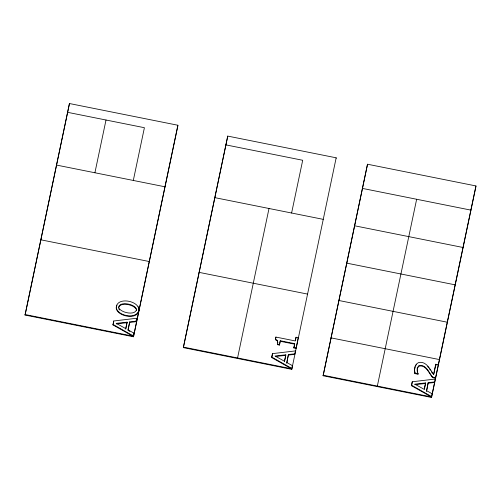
<?xml version="1.0" encoding="UTF-8"?>
<svg xmlns="http://www.w3.org/2000/svg" width="501" height="501" viewBox="0 0 501 501"><rect width="100%" height="100%" fill="white"/><g stroke="black" fill="none" stroke-linecap="round" stroke-linejoin="round"><path stroke-width="0.75" d="M25.05 315.06L69.457 103.532L177.886 125.244L177.874 125.776L133.479 336.772L25.05 315.06L69.457 103.532M136.704 318.248L136.09 321.179L129.69 321.874L128.012 329.858L133.61 332.952L133.009 336.29L113.013 324.942L113.746 320.991L136.704 318.248L136.078 321.711L129.678 322.4L127.999 330.391M113.746 320.991L113.013 324.942M116.282 323.358L116.276 323.884L127.079 322.688L127.091 322.156L116.282 323.358L125.732 328.6L125.726 329.126L127.079 322.688M129.678 322.4L129.69 321.874M133.009 336.29L133.61 332.952M133.479 336.772L177.886 125.244M136.078 321.711L136.09 321.179M336.177 157.809L291.77 369.337L183.341 347.625L227.748 136.097L336.177 157.809L336.165 158.341M227.748 136.097L183.341 347.625M295.433 351.433L295.446 350.9L272.481 353.643L271.761 357.069L271.755 357.601L291.745 368.949M272.481 353.643L271.899 356.912M277.56 341.394L276.821 340.417L275.425 339.772L275.894 337.067L295.252 340.943L296.035 337.242L298.227 337.68L298.214 338.213M275.882 337.599L275.894 337.067M277.523 344.682L277.529 344.156L279.495 344.544L279.483 345.076L277.523 344.682L277.767 342.258M279.483 345.076L280.291 340.755L294.688 343.642L293.88 347.957L296.072 348.402L298.227 337.68M288.426 354.526L286.735 363.043L288.426 354.526L294.826 353.831L295.446 350.9M291.77 369.337L292.346 365.611L286.747 362.511M292.34 366.137L292.346 365.611M293.88 347.957L294.688 343.642M294.826 353.831L294.813 354.364L288.419 355.059M296.035 337.242L295.396 340.736M307.489 294.607L307.501 294.081L199.072 272.362M323.114 375.756L367.521 164.228L475.95 185.94L475.937 186.472L431.543 397.468L323.114 375.756L367.521 164.228M475.95 185.94L431.524 397.08L411.528 385.732L412.26 381.775L435.219 379.032L435.206 379.564M412.26 381.775L411.528 385.732M417.652 373.063L418.022 374.222L414.966 373.608L414.615 370.483M418.022 374.222L417.133 369.713M424.385 389.202L425.599 382.939L414.797 384.142L424.247 389.383L425.599 382.939M428.205 382.658L426.514 391.175L428.205 382.658L434.605 381.969L434.592 382.495L428.192 383.19M431.543 397.468L431.536 396.548L411.54 385.2M432.112 394.268L432.125 393.742L426.52 390.642M432.495 377.04L435.513 377.641L435.501 378.174L432.488 377.572L432.495 377.04C429.075 372.731 425.581 363.488 418.661 365.786L417.258 368.166L417.302 371.805M438.212 365.273L438.225 364.747L435.757 364.252L435.751 364.778L436.985 365.029M118.706 308.253C117.622 300.105 138.126 304.188 136.385 310.683M138.94 309.004C139.322 320.778 117.603 316.914 116.238 308.309C115.806 296.454 138.433 300.375 138.927 309.53M414.603 369.437L415.185 366.626M94.908 172.764L106.012 120.015M133.31 180.454L144.407 127.705L67.61 112.324M125.732 328.6L127.091 322.156M237.562 357.952L269.012 208.491M291.601 213.019L302.698 160.27L225.901 144.889M275.425 339.772L275.732 338.325M279.495 344.544L280.291 340.755M284.462 361.785L285.814 355.341L275.782 356.455M377.341 386.083L416.65 199.26M418.066 373.533L414.978 373.076M435.757 364.252L433.597 374.523C430.221 369.394 425.982 360.501 418.385 362.649C414.271 364.471 414.17 369.838 414.966 373.608M433.741 374.322L435.594 365.517M116.576 306.155L116.921 305.109M138.777 310.633C136.172 319.657 117.629 315.862 116.251 307.783M118.787 307.157C121.117 301.589 134.569 304.884 136.466 309.593M136.391 310.157C134.068 315.749 120.597 312.43 118.718 307.72M417.245 368.698L418.648 366.312C425.568 364.02 429.063 373.264 432.488 377.572M415.742 365.461L416.463 364.496M414.784 384.674L425.593 383.472M362.436 188.407L470.865 210.119M56.507 165.073L164.935 186.785M214.797 197.638L323.226 219.35M354.576 225.769L462.999 247.481M346.711 263.131L455.14 284.844M40.781 239.797L149.21 261.516M338.851 300.494L447.274 322.212M330.986 337.862L439.415 359.574M280.278 341.287L294.676 344.168M293.887 347.431L296.078 347.869M25.063 314.528L133.485 336.24M183.353 347.093L291.776 368.805M323.126 375.224L431.555 396.936M275.437 339.246L277.278 340.336L277.754 342.79M128.619 330.735L129.865 331.418M271.761 357.069L291.757 368.417M113.026 324.416L133.022 335.764M427.691 366.5L428.812 367.934M118.95 309.192L119.52 310.006M429.589 368.999L430.403 370.189M431.624 371.961L432.407 373.201M138.107 306.737L138.714 308.059M285.827 354.808L284.474 361.252L275.024 356.011L285.827 354.808"/></g></svg>
